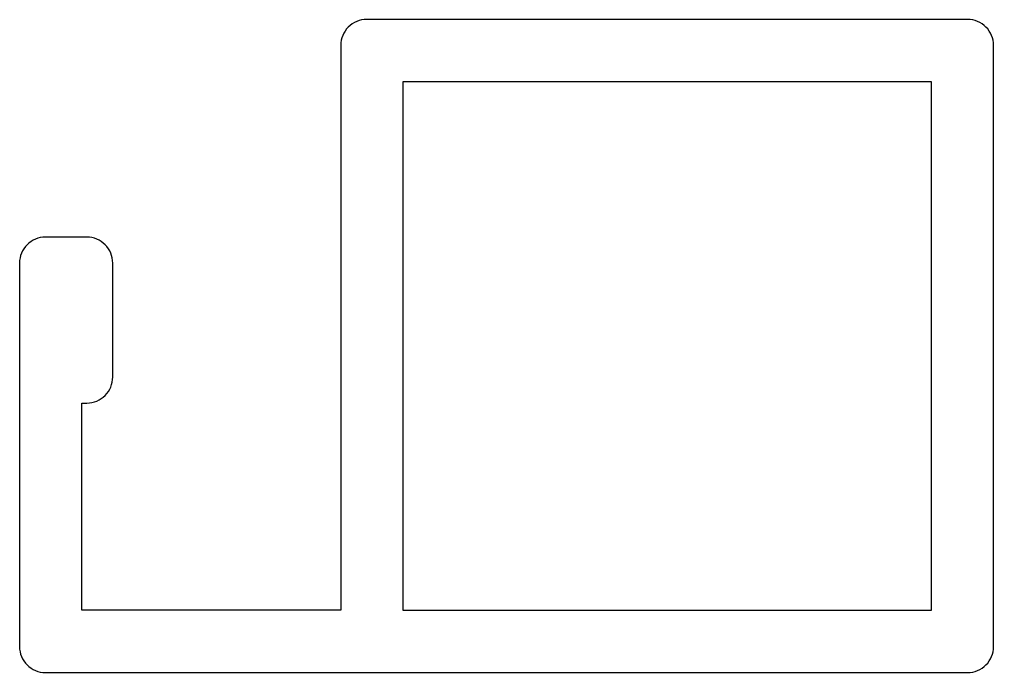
# Model space of a CAD drawing. Extents: x 715.2 to 734, y 661.6 to 674.2.
import ezdxf

# ---------------------------------------------------------------- set-up
doc = ezdxf.new("R2010")
doc.units = 0
doc.layers.get('0').update_dxf_attribs({"linetype": 'CONTINUOUS'})

msp = doc.modelspace()

# ---------------------------------------------------------------- linework, layer by layer
msp.add_lwpolyline([(721.396, 662.779), (716.396, 662.779), (716.396, 666.779), (716.496, 666.779, 0.414214), (716.996, 667.279), (716.996, 669.479, 0.414214), (716.496, 669.979), (715.696, 669.979, 0.414214), (715.196, 669.479), (715.196, 662.079, 0.414214), (715.696, 661.579), (721.396, 661.579), (733.496, 661.579, 0.414214), (733.996, 662.079), (733.996, 673.679, 0.414214), (733.496, 674.179), (721.896, 674.179, 0.414214), (721.396, 673.679)], format="xyb", close=True)
msp.add_lwpolyline([(732.796, 672.979), (722.596, 672.979), (722.596, 662.779), (732.796, 662.779)], close=True)

doc.saveas('drawing.dxf')
